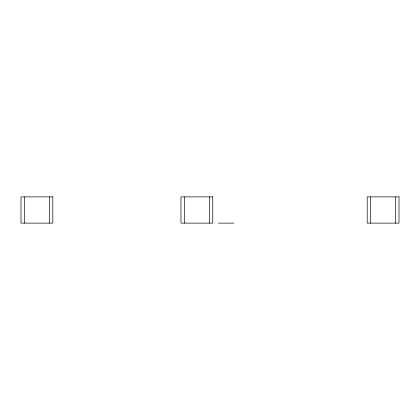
<?xml version="1.0" encoding="UTF-8"?>
<svg xmlns="http://www.w3.org/2000/svg" width="420" height="420" viewBox="0 0 420 420"><rect width="100%" height="100%" fill="white"/><g stroke="black" fill="none" stroke-linecap="round" stroke-linejoin="round"><path stroke-width="0.63" d="M218.4 223.115L233.819 223.115M395.645 196.886L395.645 223.115M370.561 196.886L370.561 223.115M209.412 196.886L209.412 223.115M184.328 196.886L184.328 223.115M49.439 196.886L49.439 223.115M24.355 196.886L24.355 223.115M52.794 196.886L21 196.886L21 223.115L52.794 223.115L52.794 196.886M212.767 196.886L180.973 196.886L180.973 223.115L212.767 223.115L212.767 196.886M399 196.886L367.206 196.886L367.206 223.115L399 223.115L399 196.886"/></g></svg>
